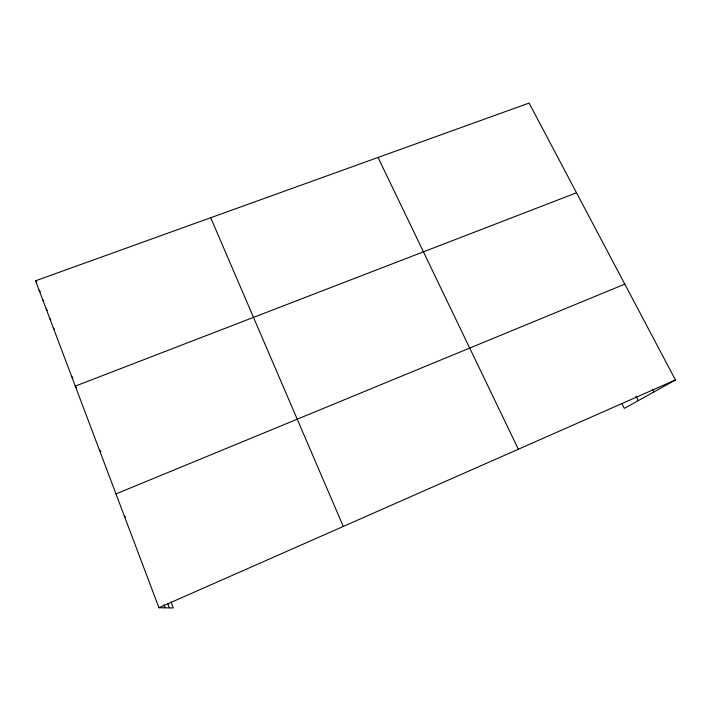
<?xml version="1.0" encoding="UTF-8"?>
<svg xmlns="http://www.w3.org/2000/svg" width="711" height="711" viewBox="0 0 711 711"><rect width="100%" height="100%" fill="white"/><g stroke="black" fill="none" stroke-linecap="round" stroke-linejoin="round"><path stroke-width="1.07" d="M170.996 601.888L173.297 607.932L158.935 607.736L35.55 280.801L529.1 103.068L675.45 379.958L624.338 408.381L621.876 403.581M158.935 607.736L675.45 379.958M115.991 493.932L624.8 284.124M576.523 192.788L75.295 386.117L76.557 387.611M124.389 516.195L125.678 517.057M99.451 450.116L100.935 451.556M71.589 376.306L72.877 377.861M53.352 327.975L54.463 329.46M49.761 318.448L50.89 319.986M46.179 308.965L47.326 310.547M42.616 299.535L43.78 301.162M39.078 290.141L40.251 291.821M35.55 280.801L36.741 282.516M652.405 389.166L653.862 391.957M635.99 396.134L638.3 400.613M378.056 157.46L518.346 449.236M210.705 217.726L343.28 526.442M167.6 603.106L169.414 607.878M163.921 604.821L165.059 607.816"/></g></svg>
